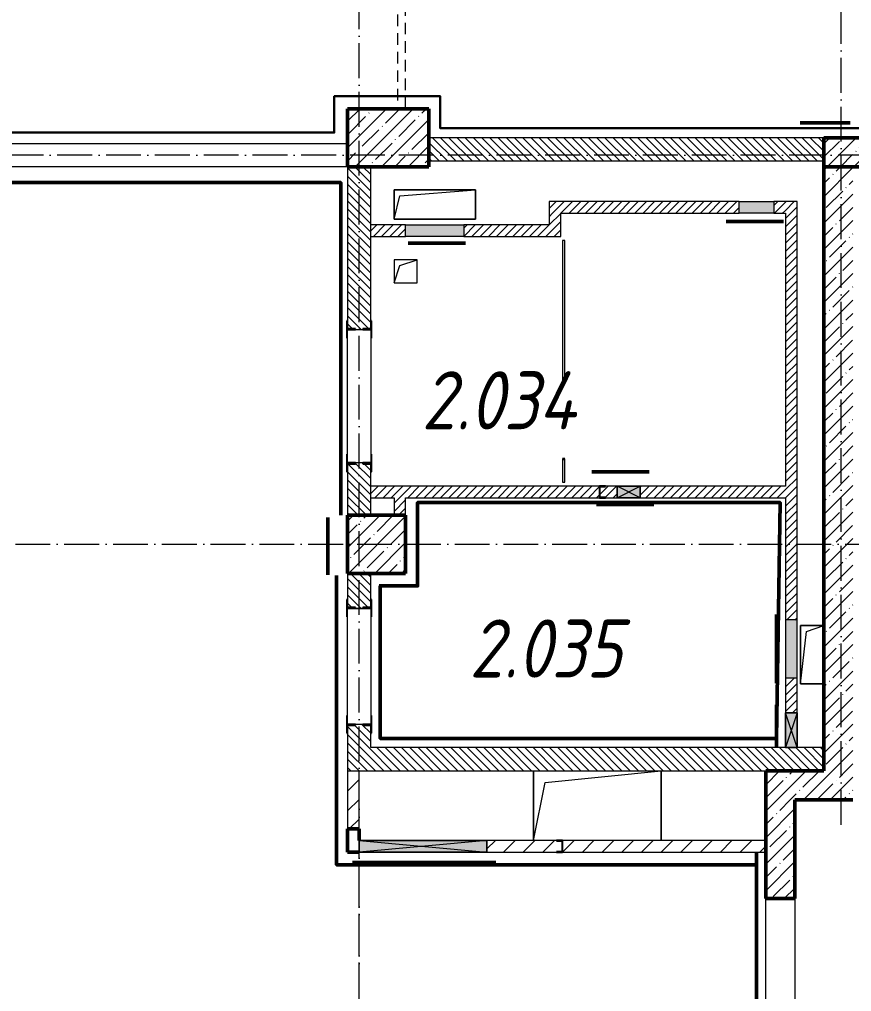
# Model space of a CAD drawing. Header units: millimetres. Extents: x -213536 to 1564669, y -45299 to 942238.
# Drawn here: x 634708 to 641871, y 619625 to 627993 of the extents above; entities that cross this region are included whole.
import ezdxf

# ---------------------------------------------------------------- set-up
doc = ezdxf.new("R2010")
doc.units = ezdxf.units.MM
doc.linetypes.add('200_ШТРИХ_ш1п0_6_', pattern=[160, 100, -60])
doc.linetypes.add('50_200_ШТРИХ_1Т_ш5_п1_п1_', pattern=[700, 500, -100, 0, -100])
for name, color, linetype, lineweight in [('3.1) ЖБ окна 1.2 м', 102, 'Continuous', 30), ('8.1)', 2, 'Continuous', 50), ('8.2)', 3, 'Continuous', 50), ('8.3)', 5, 'Continuous', 50), ('8.4)', 6, 'Continuous', 50), ('A-DETL-____-OTLN-3', 7, '200_ШТРИХ_ш1п0_6_', 9), ('A-DETL-GENF-OTLN', 7, 'Continuous', 9), ('A-DOOR-OPNG-MCUT', 7, 'Continuous', 35), ('A-FLOR-____-OTLN', 7, 'Continuous', 9), ('A-GENM-____-MCUT', 7, 'Continuous', 25), ('A-GENM-____-OTLN', 7, 'Continuous', 9), ('A-GENM-____-OTLN-1', 7, 'Continuous', 25), ('A-GLAZ-____-OTLN', 7, 'Continuous', 9), ('A-WALL-____-MCUT', 7, 'Continuous', 13), ('A-WALL-____-MCUT-2', 7, 'Continuous', 50), ('A-WALL-____-OTLN', 7, 'Continuous', 9), ('A-WALL-____-PATT-1', 7, 'Continuous', 9), ('A-WALL-FNSH-MCUT-1', 7, 'Continuous', 9), ('I-WALL-____-OTLN', 7, 'Continuous', 9), ('S-COLS-____-MCUT', 7, 'Continuous', 50), ('S-COLS-____-OTLN', 7, 'Continuous', 9), ('S-GRID-____-OTLN-1', 7, '50_200_ШТРИХ_1Т_ш5_п1_п1_', 9), ('Марки помещений', 7, 'Continuous', 9)]:
    doc.layers.add(name, color=color, linetype=linetype, lineweight=lineweight)
doc.layers.add('A-DOOR-____-OTLN-1', color=7, linetype='Continuous', lineweight=9, true_color=0xffffff)
doc.styles.add('ISOCPEUR_I_2', font='isocpeui.ttf', dxfattribs={"width": 0.85, "height": 2.3})
pattern_1 = [(135, (544282.637, 571544.04), (-35.35534, -35.35534), [])]
pattern_2 = [(45, (544282.637, 571544.04), (-35.35534, 35.35534), [])]
pattern_3 = [(45, (544282.64, 571544.04), (-84.85281, 84.85281), [])]
pattern_4 = [(45, (544282.64, 571544.04), (-114.04925, 114.04925), []), (45, (544396.69, 571544.04), (-114.04925, 114.04925), [201.612, -40.322, 3.353, -36.97])]

# ---------------------------------------------------------------- blocks, each defined once
blk = doc.blocks.new('BSC_Колонна _Прямоугольная - 500х700-V110-АР1_План отверстий 2 этажа в осях 1-64_Ю-ЯЯ')
at = {"layer": 'S-COLS-____-OTLN'}
h = blk.add_hatch(dxfattribs=at)
h.set_pattern_fill('FP_123', color=256, style=0, pattern_type=2)
h.set_pattern_definition([(315, (-55431.04, 93600), (114.04925, 114.04925), []), (315, (-55431.04, 93485.95), (114.04925, 114.04925), [201.613, -40.323, 3.353, -36.97])])
h.paths.add_polyline_path([(-250, 350), (-250, -350), (250, -350), (250, 350)], flags=0)
at = {"layer": 'S-COLS-____-MCUT'}
for p, q in [((250, 350), (-250, 350)), ((-250, 350), (-250, -350)), ((250, -350), (250, 350)), ((-250, -350), (250, -350))]:
    blk.add_line(p, q, dxfattribs=at)
blk = doc.blocks.new('BSC_Колонна _Прямоугольная - 500х500-V147-АР1_План отверстий 2 этажа в осях 1-64_Ю-ЯЯ')
at = {"layer": 'S-COLS-____-OTLN'}
h = blk.add_hatch(dxfattribs=at)
h.set_pattern_fill('FP_160', color=256, style=0, pattern_type=2)
h.set_pattern_definition([(45, (-93500, -51931.04), (-114.04925, 114.04925), []), (45, (-93385.95, -51931.04), (-114.04925, 114.04925), [201.613, -40.323, 3.353, -36.97])])
h.paths.add_polyline_path([(-250, -250), (250, -250), (250, 250), (-250, 250)], flags=0)
at = {"layer": 'S-COLS-____-MCUT'}
for p, q in [((250, 250), (-250, 250)), ((-250, 250), (-250, -250)), ((250, -250), (250, 250)), ((-250, -250), (250, -250))]:
    blk.add_line(p, q, dxfattribs=at)
blk = doc.blocks.new('DOR_ДУ_распашная__1Ст_Прямоугольная_ШЕР - Вн_650х2100h_Кабинки С_у-19996353-АР1_План отверстий 2 этажа в осях 1-64_Ю-ЯЯ')
at = {"layer": 'A-DOOR-OPNG-MCUT'}
for p, q in [((-325, 10), (-325, -10)), ((325, -10), (325, 10))]:
    blk.add_line(p, q, dxfattribs=at)
blk = doc.blocks.new('154_Фахверк_СКБ_Швеллер - Тип_100_3960-28318856-АР1_План отверстий 2 этажа в осях 1-64_Ю-ЯЯ')
at = {"layer": 'A-GENM-____-MCUT'}
for p, q in [((175, 50), (125, 50)), ((125, 50), (125, -50)), ((128, 47), (175, 47)), ((128, -47), (128, 47)), ((175, 47), (175, 50)), ((125, -50), (175, -50)), ((175, -47), (128, -47)), ((175, -50), (175, -47))]:
    blk.add_line(p, q, dxfattribs=at)
blk = doc.blocks.new('154_Фахверк_СКБ_Швеллер - Тип_100_3960-28331862-АР1_План отверстий 2 этажа в осях 1-64_Ю-ЯЯ')
at = {"layer": 'A-GENM-____-MCUT'}
for p, q in [((175, 50), (125, 50)), ((125, 50), (125, -50)), ((128, 47), (175, 47)), ((128, -47), (128, 47)), ((175, 47), (175, 50)), ((125, -50), (175, -50)), ((175, -47), (128, -47)), ((175, -50), (175, -47))]:
    blk.add_line(p, q, dxfattribs=at)
blk = doc.blocks.new('154_Стойка_СКБ_Уголок - СМ-2180_200-28268025-АР1_План отверстий 2 этажа в осях 1-64_Ю-ЯЯ')
at = {"layer": 'A-GENM-____-MCUT'}
for p, q in [((125, 156), (125, 81)), ((200, 156), (125, 156)), ((131, 81), (131, 150)), ((131, 150), (200, 150)), ((200, 150), (200, 156)), ((125, 81), (131, 81)), ((131, 19), (125, 19)), ((125, 19), (125, -56)), ((131, -50), (131, 19)), ((125, -56), (200, -56)), ((200, -50), (131, -50)), ((200, -56), (200, -50))]:
    blk.add_line(p, q, dxfattribs=at)
blk = doc.blocks.new('Стойка_Влож_Полоса боковая - Полоса-28213942-АР1_План отверстий 2 этажа в осях 1-64_Ю-ЯЯ')
at = {"layer": 'A-GENM-____-OTLN'}
for p, q in [((-5, 60), (0, 60)), ((-5, -60), (-5, 60)), ((0, -60), (-5, -60))]:
    blk.add_line(p, q, dxfattribs=at)
blk = doc.blocks.new('Стойка_Влож_Уголок_Опорный - Уголок-28213941-АР1_План отверстий 2 этажа в осях 1-64_Ю-ЯЯ')
at = {"layer": 'A-GENM-____-OTLN'}
for p, q in [((-212, -6), (-212, 0)), ((0, 0), (0, -6)), ((-212, -75), (-212, -6)), ((-212, -6), (-206, -6)), ((-212, -75), (-206, -75)), ((-6, -6), (0, -6)), ((-6, -75), (0, -75)), ((0, -6), (0, -75))]:
    blk.add_line(p, q, dxfattribs=at)
blk = doc.blocks.new('AR_Отверстие Ниша - Лючок-32401671-АР1_План отверстий 2 этажа в осях 1-64_Ю-ЯЯ')
at = {"layer": 'A-GLAZ-____-OTLN'}
blk.add_hatch(color=256, dxfattribs=at).paths.add_polyline_path([(250, -50), (250, 50), (-250, 50), (-250, -50)], flags=0)
for p, q in [((250, 50), (-250, 50)), ((-250, 50), (-250, -50)), ((250, -50), (250, 50)), ((-250, -50), (250, -50))]:
    blk.add_line(p, q, dxfattribs=at)
blk = doc.blocks.new('AR_Отверстие Ниша - Лючок-32401647-АР1_План отверстий 2 этажа в осях 1-64_Ю-ЯЯ')
at = {"layer": 'A-GLAZ-____-OTLN'}
blk.add_hatch(color=256, dxfattribs=at).paths.add_polyline_path([(150, 50), (-150, 50), (-150, -50), (150, -50)], flags=0)
for p, q in [((-150, 50), (150, 50)), ((-150, -50), (-150, 50)), ((150, 50), (150, -50)), ((150, -50), (-150, -50))]:
    blk.add_line(p, q, dxfattribs=at)
blk = doc.blocks.new('AR_Отверстие Ниша - Лючок-32401869-АР1_План отверстий 2 этажа в осях 1-64_Ю-ЯЯ')
at = {"layer": 'A-GLAZ-____-OTLN'}
blk.add_hatch(color=256, dxfattribs=at).paths.add_polyline_path([(250, 50), (-250, 50), (-250, -50), (250, -50)], flags=0)
for p, q in [((-250, 50), (250, 50)), ((-250, -50), (-250, 50)), ((250, 50), (250, -50)), ((250, -50), (-250, -50))]:
    blk.add_line(p, q, dxfattribs=at)
blk = doc.blocks.new('AR_Отверстие прямоугольное _в плите_ - AR_Отверстие прямоугольное _в плите_-30459207-АР1_План отверстий 2 этажа в осях 1-64_Ю-ЯЯ')
at = {"layer": 'A-GENM-____-OTLN'}
for p, q in [((100, 100), (-100, 100)), ((-100, 100), (-100, -100)), ((-50, 50), (100, 100)), ((100, -100), (100, 100)), ((-100, -100), (-50, 50)), ((-100, -100), (100, -100))]:
    blk.add_line(p, q, dxfattribs=at)
blk = doc.blocks.new('AR_Отверстие прямоугольное _в плите_ - AR_Отверстие прямоугольное _в плите_-30229458-АР1_План отверстий 2 этажа в осях 1-64_Ю-ЯЯ')
at = {"layer": 'A-GENM-____-OTLN'}
for p, q in [((100, 250), (-100, 250)), ((-100, 250), (-100, -250)), ((-100, -250), (-50, 200)), ((-50, 200), (100, 250)), ((-100, -250), (100, -250))]:
    blk.add_line(p, q, dxfattribs=at)
blk = doc.blocks.new('AR_Отверстие прямоугольное _в плите_ - AR_Отверстие прямоугольное _в плите_-30459221-АР1_План отверстий 2 этажа в осях 1-64_Ю-ЯЯ')
at = {"layer": 'A-GENM-____-OTLN'}
for p, q in [((350, 125), (-350, 125)), ((-350, 125), (-350, -125)), ((-300, 75), (350, 125)), ((350, -125), (350, 125)), ((-350, -125), (-300, 75)), ((-350, -125), (350, -125))]:
    blk.add_line(p, q, dxfattribs=at)
blk = doc.blocks.new('AR_Отверстие прямоугольное _в плите_ - AR_Отверстие прямоугольное _в плите_-30552682-АР1_План отверстий 2 этажа в осях 1-64_Ю-ЯЯ')
at = {"layer": 'A-GENM-____-OTLN'}
for p, q in [((-550, 300), (-550, -300)), ((-450, 200), (550, 300)), ((550, -300), (550, 300)), ((-550, -300), (-450, 200))]:
    blk.add_line(p, q, dxfattribs=at)
blk = doc.blocks.new('AR_Отверстие прямоугольное _в стене__БезПР - AR_Отверстие прямоугольное _в стене__БезПР-36427953-АР1_План отверстий 2 этажа в осях 1-64_Ю-ЯЯ')
at = {"layer": 'A-GLAZ-____-OTLN'}
blk.add_hatch(color=256, dxfattribs=at).paths.add_polyline_path([(100, 50), (-100, 50), (-100, -50), (100, -50)], flags=0)
at = {"layer": 'A-DETL-GENF-OTLN'}
for p, q in [((-100, -50), (-100, 50)), ((-100, 50), (100, 50)), ((100, 50), (-100, -50)), ((-100, 50), (100, -50)), ((100, 50), (-100, 50)), ((-100, 50), (-100, -50)), ((100, 50), (100, -50)), ((100, -50), (100, 50)), ((100, -50), (-100, -50)), ((-100, -50), (100, -50))]:
    blk.add_line(p, q, dxfattribs=at)
blk = doc.blocks.new('AR_Отверстие прямоугольное _в стене__БезПР - AR_Отверстие прямоугольное _в стене__БезПР-36789536-АР1_План отверстий 2 этажа в осях 1-64_Ю-ЯЯ')
at = {"layer": 'A-GLAZ-____-OTLN'}
blk.add_hatch(color=256, dxfattribs=at).paths.add_polyline_path([(150, 50), (-150, 50), (-150, -50), (150, -50)], flags=0)
at = {"layer": 'A-DETL-GENF-OTLN'}
for p, q in [((-150, -50), (-150, 50)), ((-150, 50), (150, 50)), ((150, 50), (-150, -50)), ((-150, 50), (150, -50)), ((150, 50), (-150, 50)), ((-150, 50), (-150, -50)), ((150, 50), (150, -50)), ((150, -50), (150, 50)), ((150, -50), (-150, -50)), ((-150, -50), (150, -50))]:
    blk.add_line(p, q, dxfattribs=at)
blk = doc.blocks.new('BSC_Колонна _Прямоугольная1 - 200х100 _металл_-V206-АР1_План отверстий 2 этажа в осях 1-64_Ю-ЯЯ')
at = {"layer": 'S-COLS-____-MCUT'}
for p, q in [((0, 50), (-100, 50)), ((-100, 50), (-100, -50)), ((100, -50), (100, 50)), ((-100, -50), (100, -50))]:
    blk.add_line(p, q, dxfattribs=at)
blk = doc.blocks.new('AR_Отверстие прямоугольное _в стене_ - AR_Отверстие прямоугольное _в стене__ОВ-36943067-АР1_План отверстий 2 этажа в осях 1-64_Ю-ЯЯ')
at = {"layer": 'A-GLAZ-____-OTLN'}
blk.add_hatch(color=256, dxfattribs=at).paths.add_polyline_path([(550, -50), (550, 50), (-550, 50), (-550, -50)], flags=0)
at = {"layer": 'A-DETL-GENF-OTLN'}
for p, q in [((-550, -50), (-550, 50)), ((-550, 50), (550, 50)), ((550, 50), (-550, -50)), ((-550, 50), (550, -50)), ((550, 50), (-550, 50)), ((-550, 50), (-550, -50)), ((550, 50), (550, -50)), ((550, -50), (550, 50)), ((550, -50), (-550, -50)), ((-550, -50), (550, -50))]:
    blk.add_line(p, q, dxfattribs=at)
blk = doc.blocks.new('2этаж')
at = {"layer": 'S-GRID-____-OTLN-1', "color": 251, "ltscale": 0.6, "true_color": 0x636466}
for p, q in [((77758.3, 498997), (77758.3, 549908.8)), ((81908.3, 508532.6), (81908.3, 549908.8)), ((88482.7, 514297), (-20260.4, 514297)), ((53374.4, 510947), (88482.7, 510947)), ((77758.3, 454533.3), (77758.3, 508896.9))]:
    blk.add_line(p, q, dxfattribs=at)

msp = doc.modelspace()

# ---------------------------------------------------------------- hatches: boundary and pattern name
at = {"layer": 'A-WALL-____-PATT-1'}
h = msp.add_hatch(dxfattribs=at)
h.set_pattern_fill('FP_6', color=256, style=0, pattern_type=2)
h.set_pattern_definition(pattern_1)
h.paths.add_polyline_path([(641632.6, 626775.1), (641632.6, 626975.1), (638232.6, 626975.1), (638232.6, 626775.1), (639712.5, 626775.1)], flags=0)
h = msp.add_hatch(dxfattribs=at)
h.set_pattern_fill('FP_13', color=256, style=0, pattern_type=2)
h.set_pattern_definition(pattern_4)
h.paths.add_polyline_path([(645032.6, 626725.1), (645032.6, 626975.1), (641632.6, 626975.1), (641632.6, 626725.1), (643247.5, 626725.1)], flags=0)
h = msp.add_hatch(dxfattribs=at)
h.set_pattern_fill('FP_6', color=256, style=0, pattern_type=2)
h.set_pattern_definition(pattern_1)
h.paths.add_polyline_path([(637732.6, 623725.1), (637732.6, 624169.1), (637663.6, 624169.1), (637663.6, 624175.1), (637601.6, 624175.1), (637601.6, 624169.1), (637532.6, 624169.1), (637532.6, 623725.1)], flags=0)
h.paths.add_polyline_path([(637663.6, 625325.1), (637663.6, 625331.1), (637732.6, 625331.1), (637732.6, 626725.1), (637532.6, 626725.1), (637532.6, 625331.1), (637601.6, 625331.1), (637601.6, 625325.1)], flags=0)
h = msp.add_hatch(dxfattribs=at)
h.set_pattern_fill('FP_13', color=256, style=0, pattern_type=2)
h.set_pattern_definition(pattern_4)
h.paths.add_polyline_path([(641882.6, 621525.1), (641882.6, 626725.1), (641632.6, 626725.1), (641632.6, 621525.1)], flags=0)
h = msp.add_hatch(dxfattribs=at)
h.set_pattern_fill('FP_5', color=256, style=0, pattern_type=2)
h.set_pattern_definition(pattern_2)
h.paths.add_polyline_path([(641202.6, 626325.1), (641302.6, 626325.1), (641302.6, 626425.1), (641202.6, 626425.1), (641202.6, 626419.9)], flags=0)
h.paths.add_polyline_path([(639367.6, 626325.1), (640902.6, 626325.1), (640902.6, 626425.1), (639267.6, 626425.1), (639267.6, 626325.1)], flags=0)
h = msp.add_hatch(dxfattribs=at)
h.set_pattern_fill('FP_5', color=256, style=0, pattern_type=2)
h.set_pattern_definition(pattern_2)
h.paths.add_polyline_path([(641389.3, 622025.1), (641402.6, 622025.1), (641402.6, 622325.1), (641302.6, 622325.1), (641302.6, 622025.1), (641388.7, 622025.1)], flags=0)
h.paths.add_polyline_path([(641302.6, 622825.1), (641402.6, 622825.1), (641402.6, 626425.1), (641302.6, 626425.1), (641302.6, 623875.1)], flags=0)
h = msp.add_hatch(dxfattribs=at)
h.set_pattern_fill('FP_5', color=256, style=0, pattern_type=2)
h.set_pattern_definition(pattern_2)
h.paths.add_polyline_path([(639367.6, 626125.1), (639367.6, 626325.1), (639267.6, 626325.1), (639267.6, 626125.1)], flags=0)
h = msp.add_hatch(dxfattribs=at)
h.set_pattern_fill('FP_5', color=256, style=0, pattern_type=2)
h.set_pattern_definition(pattern_2)
h.paths.add_polyline_path([(638032.6, 626125.1), (638032.6, 626225.1), (637732.6, 626225.1), (637732.6, 626125.1)], flags=0)
h.paths.add_polyline_path([(639267.6, 626125.1), (639267.6, 626225.1), (638532.6, 626225.1), (638532.6, 626125.1)], flags=0)
h = msp.add_hatch(dxfattribs=at)
h.set_pattern_fill('FP_5', color=256, style=0, pattern_type=2)
h.set_pattern_definition(pattern_2)
h.paths.add_polyline_path([(640052.6, 623875.1), (641302.6, 623875.1), (641302.6, 623975.1), (640052.6, 623975.1), (640052.6, 623936.9)], flags=0)
h.paths.add_polyline_path([(637932.6, 623875.1), (639702.6, 623875.1), (639702.6, 623975.1), (637732.6, 623975.1), (637732.6, 623875.1)], flags=0)
h.paths.add_polyline_path([(639852.6, 623875.1), (639852.6, 623975.1), (639752.6, 623975.1), (639752.6, 623972.1), (639705.6, 623972.1), (639705.6, 623878.1), (639752.6, 623878.1), (639752.6, 623875.1)], flags=0)
h = msp.add_hatch(dxfattribs=at)
h.set_pattern_fill('FP_5', color=256, style=0, pattern_type=2)
h.set_pattern_definition(pattern_2)
h.paths.add_polyline_path([(637932.6, 623725.1), (638032.6, 623725.1), (638032.6, 623875.1), (637932.6, 623875.1)], flags=0)
h = msp.add_hatch(dxfattribs=at)
h.set_pattern_fill('FP_6', color=256, style=0, pattern_type=2)
h.set_pattern_definition(pattern_1)
h.paths.add_polyline_path([(637732.6, 621525.1), (637732.6, 621919.1), (637663.6, 621919.1), (637663.6, 621925.1), (637601.6, 621925.1), (637601.6, 621919.1), (637532.6, 621919.1), (637532.6, 621525.1)], flags=0)
h.paths.add_polyline_path([(637601.6, 622925.1), (637663.6, 622925.1), (637663.6, 622931.1), (637732.6, 622931.1), (637732.6, 623225.1), (637532.6, 623225.1), (637532.6, 622931.1), (637601.6, 622931.1)], flags=0)
h = msp.add_hatch(dxfattribs=at)
h.set_pattern_fill('FP_6', color=256, style=0, pattern_type=2)
h.set_pattern_definition(pattern_1)
h.paths.add_polyline_path([(639712.5, 621525.1), (641632.6, 621525.1), (641632.6, 621725.1), (637732.6, 621725.1), (637732.6, 621525.1)], flags=0)
h = msp.add_hatch(dxfattribs=at)
h.set_pattern_fill('FP_4', color=256, style=0, pattern_type=2)
h.set_pattern_definition(pattern_3)
h.paths.add_polyline_path([(637532.6, 621025.1), (637632.6, 621025.1), (637632.6, 621525.1), (637532.6, 621525.1)], flags=0)
h = msp.add_hatch(dxfattribs=at)
h.set_pattern_fill('FP_13', color=256, style=0, pattern_type=2)
h.set_pattern_definition(pattern_4)
h.paths.add_polyline_path([(641882.6, 621275.1), (641882.6, 621525.1), (641132.6, 621525.1), (641132.6, 621275.1), (641382.6, 621275.1)], flags=0)
h = msp.add_hatch(dxfattribs=at)
h.set_pattern_fill('FP_13', color=256, style=0, pattern_type=2)
h.set_pattern_definition(pattern_4)
h.paths.add_polyline_path([(641382.6, 618625.1), (641382.6, 618825.1), (641132.6, 618825.1), (641132.6, 618625.1)], flags=0)
h.paths.add_polyline_path([(641132.6, 620425.1), (641382.6, 620425.1), (641382.6, 621275.1), (641132.6, 621275.1)], flags=0)
h = msp.add_hatch(dxfattribs=at)
h.set_pattern_fill('FP_4', color=256, style=0, pattern_type=2)
h.set_pattern_definition(pattern_3)
h.paths.add_polyline_path([(641132.6, 620825.1), (641132.6, 620925.1), (639382.6, 620925.1), (639382.6, 620825.1), (639712.5, 620825.1)], flags=0)
h.paths.add_polyline_path([(639332.6, 620825.1), (639332.6, 620828.1), (639379.6, 620828.1), (639379.6, 620922.1), (639332.6, 620922.1), (639332.6, 620925.1), (638732.6, 620925.1), (638732.6, 620825.1)], flags=0)

# ---------------------------------------------------------------- linework, layer by layer
at = {"layer": '8.1)', "lineweight": 50}
for points in [[(641427.5, 627103.6), (641859.8, 627103.6)], [(641284.4, 626254.1), (640791.4, 626254.1)], [(638547.6, 626066.6), (638054.5, 626066.6)], [(640128.3, 624097.9), (639635.2, 624097.9)], [(640168.6, 623817.8), (639675.6, 623817.8)], [(641226.3, 622279.4), (641226.3, 622872.2)], [(641226.3, 621725.1), (641226.3, 622093.8)], [(638810.4, 620735.6), (637575.4, 620735.6)]]:
    msp.add_lwpolyline(points, dxfattribs=at)
at = {"layer": '8.2)', "lineweight": 30}
for p, q in [((637417.8, 627019.8), (637417.8, 627332.2)), ((637417.8, 627332.2), (638330.2, 627332.2)), ((638330.2, 627332.2), (638330.2, 627056.6))]:
    msp.add_line(p, q, dxfattribs=at)
msp.add_lwpolyline([(644932.9, 627056.6), (641633.9, 627056.6)], dxfattribs=at)
at = {"layer": '8.2)', "lineweight": 50}
for points in [[(637361.7, 623704.6), (637361.7, 623212)], [(637804.2, 623117.5), (638135.2, 623117.5), (638135.2, 623725.4)], [(641052.8, 620825.1), (641052.8, 618575.1)]]:
    msp.add_lwpolyline(points, dxfattribs=at)
at = {"layer": '8.3)', "lineweight": 30}
for p, q in [((638330.2, 627056.6), (641595.5, 627056.6)), ((633714, 627019.8), (637417.8, 627019.8))]:
    msp.add_line(p, q, dxfattribs=at)
at = {"layer": '8.3)', "lineweight": 50}
for points in [[(633558.1, 626589.3), (637473.7, 626589.3), (637473.7, 623725.1)], [(638135.2, 623725.4), (638135.2, 623834.4), (641256.3, 623834.4), (641226.3, 621804.6), (637813.7, 621804.6), (637813.7, 623117.5)], [(637438.6, 623207.6), (637438.6, 620716.7), (641052.8, 620716.7)]]:
    msp.add_lwpolyline(points, dxfattribs=at)
at = {"layer": '8.4)', "lineweight": 30}
msp.add_lwpolyline([(619354.5, 638649.7), (619354.5, 635894.1), (633652.4, 635894.1), (633652.4, 627019.8), (637417.8, 627019.8), (637417.8, 627332.2), (638330.2, 627332.2), (638330.2, 627056.6), (644932.9, 627056.6), (644932.9, 627319.5), (645194, 627319.5), (645182.5, 632577), (644745.7, 632577), (644745.7, 633254.3), (645204.8, 633254.3), (645204.8, 635571.8), (644744.6, 635571.8), (644744.6, 636259.8), (645210.1, 636259.8), (645210.1, 641313.7)], dxfattribs=at)
at = {"layer": '8.4)', "lineweight": 50}
for points in [[(633558.1, 626589.3), (637473.7, 626589.3), (637473.7, 623725.1)], [(638135.2, 623725.4), (638135.2, 623834.4), (641256.3, 623834.4), (641226.3, 621804.6), (637813.7, 621804.6), (637813.7, 623117.5)], [(637361.7, 623704.6), (637361.7, 623212)], [(637804.2, 623117.5), (638135.2, 623117.5), (638135.2, 623725.4)], [(637438.6, 623207.6), (637438.6, 620716.7), (641052.8, 620716.7)], [(641052.8, 620825.1), (641052.8, 618575.1)]]:
    msp.add_lwpolyline(points, dxfattribs=at)
at = {"layer": 'A-DETL-____-OTLN-3'}
for p, q in [((637962.6, 632675.1), (637962.6, 627225.1)), ((638032.6, 627225.1), (638032.6, 632675.1))]:
    msp.add_line(p, q, dxfattribs=at)
at = {"layer": 'A-FLOR-____-OTLN'}
for p, q in [((637932.6, 626525.1), (638632.6, 626525.1)), ((637932.6, 626275.1), (637932.6, 626525.1)), ((638632.6, 626525.1), (638632.6, 626275.1)), ((638632.6, 626275.1), (637932.6, 626275.1)), ((641432.6, 622775.1), (641632.6, 622775.1)), ((641432.6, 622275.1), (641432.6, 622775.1)), ((641632.6, 622275.1), (641432.6, 622275.1)), ((639132.6, 620925.1), (639132.6, 621525.1)), ((640232.6, 621525.1), (640232.6, 620925.1))]:
    msp.add_line(p, q, dxfattribs=at)
at = {"layer": 'A-WALL-____-MCUT'}
for p, q in [((641632.6, 626975.1), (638232.6, 626975.1)), ((637532.6, 626725.1), (637532.6, 625400.1)), ((637732.6, 625400.1), (637732.6, 626725.1)), ((638232.6, 626775.1), (641632.6, 626775.1)), ((637601.6, 625325.1), (637663.6, 625325.1)), ((637532.6, 624100.1), (637532.6, 623725.1)), ((637663.6, 624175.1), (637601.6, 624175.1)), ((637732.6, 623725.1), (637732.6, 624100.1)), ((637532.6, 623225.1), (637532.6, 623000.1)), ((637732.6, 623000.1), (637732.6, 623225.1)), ((637601.6, 622925.1), (637663.6, 622925.1)), ((637663.6, 621925.1), (637601.6, 621925.1)), ((637532.6, 621850.1), (637532.6, 621525.1)), ((637732.6, 621725.1), (637732.6, 621850.1)), ((641302.6, 621725.1), (637732.6, 621725.1)), ((641632.6, 621725.1), (641402.6, 621725.1)), ((637532.6, 621525.1), (641132.6, 621525.1))]:
    msp.add_line(p, q, dxfattribs=at)
at = {"layer": 'A-WALL-____-MCUT-2'}
for p, q in [((641632.6, 626975.1), (641632.6, 621525.1)), ((645032.6, 626975.1), (641632.6, 626975.1)), ((641632.6, 626725.1), (645032.6, 626725.1)), ((641132.6, 621525.1), (641132.6, 620425.1)), ((641632.6, 621525.1), (641132.6, 621525.1)), ((641382.6, 620425.1), (641382.6, 621275.1)), ((641382.6, 621275.1), (641882.6, 621275.1)), ((641132.6, 620425.1), (641382.6, 620425.1))]:
    msp.add_line(p, q, dxfattribs=at)
at = {"layer": 'A-WALL-____-OTLN'}
for p, q in [((641132.6, 618825.1), (641132.6, 620425.1)), ((641382.6, 620425.1), (641382.6, 618825.1))]:
    msp.add_line(p, q, dxfattribs=at)
at = {"layer": 'A-WALL-FNSH-MCUT-1'}
for p, q in [((640902.6, 626425.1), (639267.6, 626425.1)), ((639267.6, 626425.1), (639267.6, 626225.1)), ((641402.6, 626425.1), (641202.6, 626425.1)), ((641402.6, 622825.1), (641402.6, 626425.1)), ((639367.6, 626325.1), (640902.6, 626325.1)), ((639367.6, 626125.1), (639367.6, 626325.1)), ((641202.6, 626325.1), (641302.6, 626325.1)), ((641302.6, 626325.1), (641302.6, 623975.1)), ((638032.6, 626225.1), (637732.6, 626225.1)), ((639267.6, 626225.1), (638532.6, 626225.1)), ((637732.6, 626125.1), (638032.6, 626125.1)), ((638532.6, 626125.1), (639367.6, 626125.1)), ((639382.6, 626090.1), (639382.6, 624860.1)), ((639402.6, 626090.1), (639382.6, 626090.1)), ((639402.6, 624860.1), (639402.6, 626090.1)), ((639382.6, 624210.1), (639382.6, 624010.1)), ((639402.6, 624010.1), (639402.6, 624210.1)), ((639702.6, 623975.1), (637732.6, 623975.1)), ((639382.6, 624010.1), (639402.6, 624010.1)), ((639852.6, 623975.1), (639752.6, 623975.1)), ((641302.6, 623975.1), (640052.6, 623975.1)), ((637732.6, 623875.1), (637932.6, 623875.1)), ((637932.6, 623875.1), (637932.6, 623725.1)), ((638032.6, 623875.1), (639702.6, 623875.1)), ((638032.6, 623725.1), (638032.6, 623875.1)), ((639752.6, 623875.1), (639852.6, 623875.1)), ((640052.6, 623875.1), (641302.6, 623875.1)), ((641302.6, 623875.1), (641302.6, 622825.1)), ((641302.6, 622325.1), (641302.6, 622025.1)), ((641402.6, 622025.1), (641402.6, 622325.1)), ((637532.6, 621525.1), (637532.6, 621025.1)), ((637632.6, 621025.1), (637632.6, 621525.1)), ((639332.6, 620925.1), (638732.6, 620925.1)), ((641132.6, 620925.1), (639382.6, 620925.1)), ((641132.6, 620825.1), (641132.6, 620925.1)), ((638732.6, 620825.1), (639332.6, 620825.1)), ((639382.6, 620825.1), (641132.6, 620825.1))]:
    msp.add_line(p, q, dxfattribs=at)
at = {"layer": 'I-WALL-____-OTLN'}
for p, q in [((633532.6, 626925.1), (637532.6, 626925.1)), ((637532.6, 626725.1), (633532.6, 626725.1)), ((637532.6, 624175.1), (637532.6, 625325.1)), ((637732.6, 625325.1), (637732.6, 624175.1)), ((637532.6, 621925.1), (637532.6, 622925.1)), ((637732.6, 622925.1), (637732.6, 621925.1))]:
    msp.add_line(p, q, dxfattribs=at)

# ---------------------------------------------------------------- block references
at = {"layer": '3.1) ЖБ окна 1.2 м'}
msp.add_blockref('2этаж', (559874.3, 112528.1), dxfattribs=at)
at = {"layer": 'A-DOOR-____-OTLN-1', "rotation": 90}
msp.add_blockref('DOR_ДУ_распашная__1Ст_Прямоугольная_ШЕР - Вн_650х2100h_Кабинки С_у-19996353-АР1_План отверстий 2 этажа в осях 1-64_Ю-ЯЯ', (639392.6, 624535.1), dxfattribs=at)
at = {"layer": 'A-GENM-____-OTLN'}
for name, p in [('AR_Отверстие прямоугольное _в плите_ - AR_Отверстие прямоугольное _в плите_-30459221-АР1_План отверстий 2 этажа в осях 1-64_Ю-ЯЯ', (638282.6, 626400.1)), ('AR_Отверстие прямоугольное _в плите_ - AR_Отверстие прямоугольное _в плите_-30459207-АР1_План отверстий 2 этажа в осях 1-64_Ю-ЯЯ', (638032.6, 625825.1)), ('Стойка_Влож_Уголок_Опорный - Уголок-28213941-АР1_План отверстий 2 этажа в осях 1-64_Ю-ЯЯ', (637738.6, 625325.1)), ('Стойка_Влож_Уголок_Опорный - Уголок-28213941-АР1_План отверстий 2 этажа в осях 1-64_Ю-ЯЯ', (637738.6, 622925.1)), ('AR_Отверстие прямоугольное _в плите_ - AR_Отверстие прямоугольное _в плите_-30229458-АР1_План отверстий 2 этажа в осях 1-64_Ю-ЯЯ', (641532.6, 622525.1)), ('AR_Отверстие прямоугольное _в плите_ - AR_Отверстие прямоугольное _в плите_-30552682-АР1_План отверстий 2 этажа в осях 1-64_Ю-ЯЯ', (639682.6, 621225.1))]:
    msp.add_blockref(name, p, dxfattribs=at)
for name, p, rotation in [('Стойка_Влож_Полоса боковая - Полоса-28213942-АР1_План отверстий 2 этажа в осях 1-64_Ю-ЯЯ', (637632.6, 625325.1), 89.99999999999991), ('Стойка_Влож_Уголок_Опорный - Уголок-28213941-АР1_План отверстий 2 этажа в осях 1-64_Ю-ЯЯ', (637526.6, 624175.1), 180), ('Стойка_Влож_Полоса боковая - Полоса-28213942-АР1_План отверстий 2 этажа в осях 1-64_Ю-ЯЯ', (637632.6, 624175.1), 269.9999999999999), ('Стойка_Влож_Полоса боковая - Полоса-28213942-АР1_План отверстий 2 этажа в осях 1-64_Ю-ЯЯ', (637632.6, 622925.1), 89.99999999999991), ('Стойка_Влож_Уголок_Опорный - Уголок-28213941-АР1_План отверстий 2 этажа в осях 1-64_Ю-ЯЯ', (637526.6, 621925.1), 180)]:
    msp.add_blockref(name, p, dxfattribs=dict(at, rotation=rotation))
at = {"layer": 'A-GENM-____-OTLN-1'}
for name, p, rotation in [('154_Стойка_СКБ_Уголок - СМ-2180_200-28268025-АР1_План отверстий 2 этажа в осях 1-64_Ю-ЯЯ', (637682.6, 625200.1), 89.9999999999999), ('154_Стойка_СКБ_Уголок - СМ-2180_200-28268025-АР1_План отверстий 2 этажа в осях 1-64_Ю-ЯЯ', (637582.6, 624300.1), 269.9999999999999), ('154_Стойка_СКБ_Уголок - СМ-2180_200-28268025-АР1_План отверстий 2 этажа в осях 1-64_Ю-ЯЯ', (637682.6, 622800.1), 89.9999999999999), ('154_Стойка_СКБ_Уголок - СМ-2180_200-28268025-АР1_План отверстий 2 этажа в осях 1-64_Ю-ЯЯ', (637582.6, 622050.1), 269.9999999999999), ('154_Фахверк_СКБ_Швеллер - Тип_100_3960-28318856-АР1_План отверстий 2 этажа в осях 1-64_Ю-ЯЯ', (639507.6, 620875.1), 180)]:
    msp.add_blockref(name, p, dxfattribs=dict(at, rotation=rotation))
msp.add_blockref('154_Фахверк_СКБ_Швеллер - Тип_100_3960-28331862-АР1_План отверстий 2 этажа в осях 1-64_Ю-ЯЯ', (639577.6, 623925.1), dxfattribs=at)
at = {"layer": 'A-GLAZ-____-OTLN'}
for name, p, rotation in [('AR_Отверстие Ниша - Лючок-32401647-АР1_План отверстий 2 этажа в осях 1-64_Ю-ЯЯ', (641052.6, 626375.1), 180), ('AR_Отверстие Ниша - Лючок-32401869-АР1_План отверстий 2 этажа в осях 1-64_Ю-ЯЯ', (638282.6, 626175.1), 180), ('AR_Отверстие прямоугольное _в стене__БезПР - AR_Отверстие прямоугольное _в стене__БезПР-36427953-АР1_План отверстий 2 этажа в осях 1-64_Ю-ЯЯ', (639952.6, 623925.1), 180), ('AR_Отверстие Ниша - Лючок-32401671-АР1_План отверстий 2 этажа в осях 1-64_Ю-ЯЯ', (641352.6, 622575.1), 270), ('AR_Отверстие прямоугольное _в стене__БезПР - AR_Отверстие прямоугольное _в стене__БезПР-36789536-АР1_План отверстий 2 этажа в осях 1-64_Ю-ЯЯ', (641352.6, 621875.1), 270)]:
    msp.add_blockref(name, p, dxfattribs=dict(at, rotation=rotation))
msp.add_blockref('AR_Отверстие прямоугольное _в стене_ - AR_Отверстие прямоугольное _в стене__ОВ-36943067-АР1_План отверстий 2 этажа в осях 1-64_Ю-ЯЯ', (638182.6, 620875.1), dxfattribs=at)
at = {"layer": 'S-COLS-____-OTLN'}
for name, p, rotation in [('BSC_Колонна _Прямоугольная - 500х700-V110-АР1_План отверстий 2 этажа в осях 1-64_Ю-ЯЯ', (637882.6, 626975.1), 89.9999999999999), ('BSC_Колонна _Прямоугольная1 - 200х100 _металл_-V206-АР1_План отверстий 2 этажа в осях 1-64_Ю-ЯЯ', (637582.6, 620925.1), 270.0000000000001)]:
    msp.add_blockref(name, p, dxfattribs=dict(at, rotation=rotation))
msp.add_blockref('BSC_Колонна _Прямоугольная - 500х500-V147-АР1_План отверстий 2 этажа в осях 1-64_Ю-ЯЯ', (637782.6, 623475.1), dxfattribs=at)

# ---------------------------------------------------------------- texts
at = {"layer": 'Марки помещений', "char_height": 500, "attachment_point": 1, "style": 'ISOCPEUR_I_2'}
for s, insert, width in [('2.034', (638169.7, 624964.3), 817.721), ('2.035', (638580.7, 622828.2), 785.654)]:
    msp.add_mtext(s, dxfattribs=dict(at, insert=insert, width=width))

doc.saveas('drawing.dxf')
